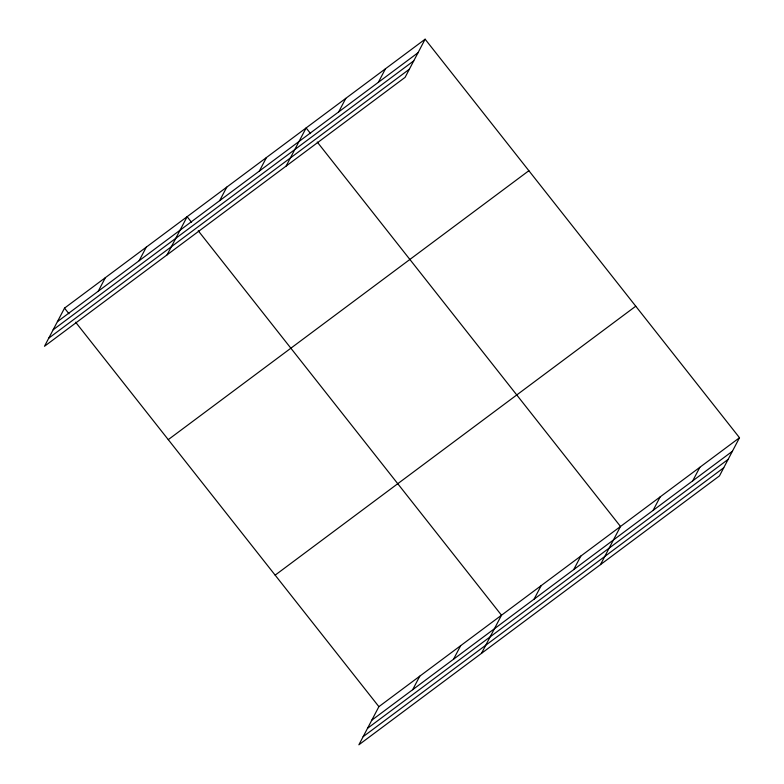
<?xml version="1.0" encoding="UTF-8"?>
<svg xmlns="http://www.w3.org/2000/svg" width="784" height="784" viewBox="0 0 784 784"><rect width="100%" height="100%" fill="white"/><g stroke="black" fill="none" stroke-linecap="round" stroke-linejoin="round"><path stroke-width="1.18" d="M425.124 39.2L64.523 308.122L44.492 346.273L405.103 77.342L425.124 39.2L739.508 437.727L719.477 475.878L358.876 744.8L378.897 706.658L739.508 437.727M98.284 291.178L105.389 277.644M139.16 260.7L146.255 247.166M167.1 254.839L187.131 216.688L191.57 222.323M219.687 200.635L226.792 187.111M259.357 171.059L266.462 157.525M286.101 166.09L306.123 127.949L310.572 133.584M338.688 111.896L345.793 98.363M378.358 82.31L385.463 68.786M412.668 689.704L419.773 676.18M453.534 659.226L460.639 645.702M481.474 653.366L501.505 615.224L198.244 230.78M534.071 599.172L541.176 585.638M573.731 569.586L580.836 556.052M600.475 564.617L620.507 526.476L317.246 142.031M653.072 510.423L660.167 496.889M692.733 480.837L699.838 467.313M57.418 321.656L418.019 52.734M53.155 329.78L413.756 60.848M48.765 338.149L409.366 69.227M168.266 439.638L528.867 170.716M275.155 575.142L635.755 306.211M371.802 720.182L732.403 451.261M367.529 728.307L728.14 459.385M363.139 736.676L723.74 467.754M64.523 308.122L68.972 313.757M75.636 322.214L378.897 706.658"/></g></svg>
